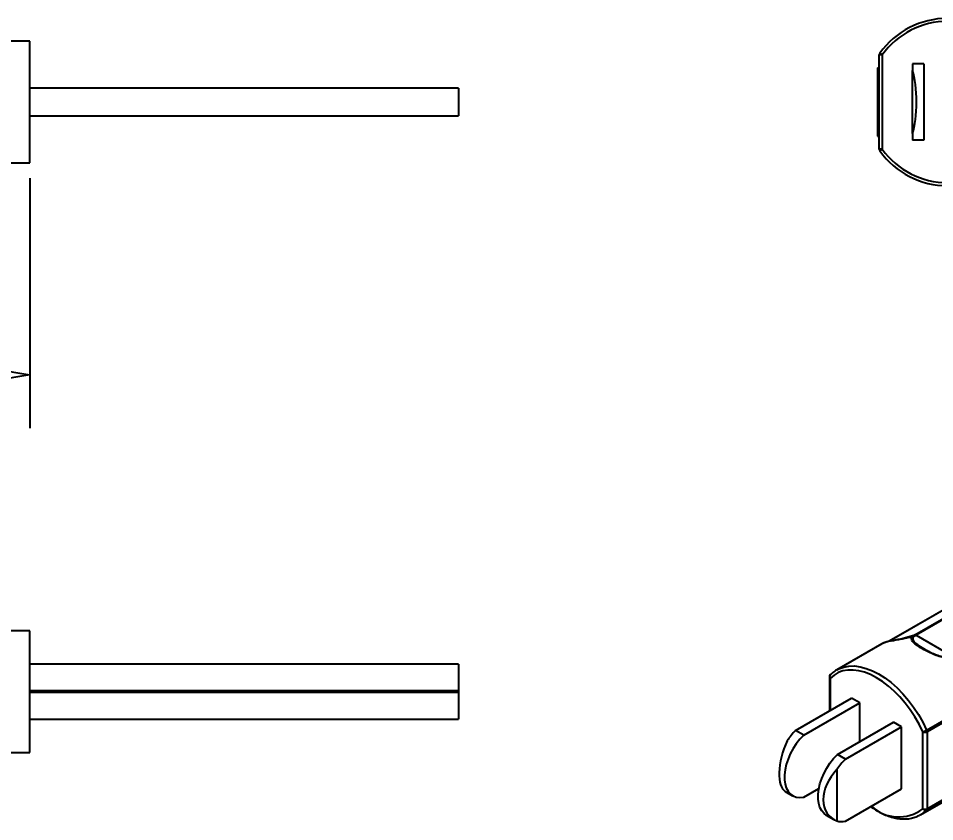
# Model space of a CAD drawing. Header units: millimetres. Extents: x 978 to 1917, y -47 to 489.
# Drawn here: x 1601.8 to 1662.1, y 49.3 to 102.1 of the extents above; entities that cross this region are included whole.
import ezdxf

# ---------------------------------------------------------------- set-up
doc = ezdxf.new("R2010")
doc.units = ezdxf.units.MM
doc.layers.get('0').update_dxf_attribs({"color": 8, "lineweight": 30})
doc.layers.get('Defpoints').update_dxf_attribs({"color": 6, "lineweight": 9})
doc.layers.add('Dimension', color=136, linetype='Continuous', lineweight=9)
doc.styles.get("Standard").update_dxf_attribs({"font": ''})
doc.styles.get('Standard').set_extended_font_data('Microsoft YaHei Light')
doc.dimstyles.new('DENGTEC', dxfattribs={"dimtxt": 3.5, "dimasz": 3, "dimexe": 3.5, "dimexo": 1, "dimgap": 0.5, "dimtad": 0, "dimzin": 0, "dimdsep": 46, "dimtxsty": 'Standard', "dimblk": 'CLOSEDBLANK', "dimcen": 1, "dimadec": 0, "dimazin": 3, "dimtfac": 1, "dimtofl": 0, "dimtmove": 0, "dimatfit": 3, "dimldrblk": 'CLOSEDBLANK', "dimfxl": 1, "dimtolj": 1, "dimtzin": 0, "dimarcsym": 0})

# ---------------------------------------------------------------- blocks, each defined once
blk = doc.blocks.new('_ClosedBlank')
at = {"color": 0, "linetype": 'ByBlock', "lineweight": -2}
for p, q in [((-1, 0.167), (0, 0)), ((-1, 0.167), (-1, -0.167)), ((0, 0), (-1, -0.167))]:
    blk.add_line(p, q, dxfattribs=at)
blk = doc.blocks.new('*D37')
at = {"layer": 'Defpoints', "color": 0, "lineweight": -3}
for p in [(1602.6, 92.623), (1577.8, 91.323), (1602.6, 78.69)]:
    blk.add_point(p, dxfattribs=at)
at = {"layer": 'Dimension', "color": 0, "lineweight": -2}
for p, q in [((1602.6, 91.623), (1602.6, 75.19)), ((1577.8, 90.323), (1577.8, 75.19)), ((1580.8, 78.69), (1584.19, 78.69)), ((1599.6, 78.69), (1596.209, 78.69))]:
    blk.add_line(p, q, dxfattribs=at)
at = {"layer": 'Dimension', "color": 0, "lineweight": -2, "xscale": 3, "yscale": 3, "zscale": 3, "rotation": 180}
blk.add_blockref('_ClosedBlank', (1577.8, 78.69), dxfattribs=at)
at = {"layer": 'Dimension', "color": 0, "lineweight": -2, "xscale": 3, "yscale": 3, "zscale": 3}
blk.add_blockref('_ClosedBlank', (1602.6, 78.69), dxfattribs=at)
at = {"layer": 'Dimension', "color": 0, "lineweight": -3, "insert": (1590.2, 78.69), "char_height": 3.5, "attachment_point": 5}
blk.add_mtext('\\A1;24.80', dxfattribs=at)

msp = doc.modelspace()

# ---------------------------------------------------------------- linework, layer by layer
at = {"color": 7, "linetype": 'Continuous', "lineweight": 25}
for p, q in [((1602.6, 100.623), (1601.1, 100.623)), ((1602.6, 96.623), (1602.6, 100.623)), ((1658.63, 99.722), (1658.43, 99.722)), ((1658.43, 93.525), (1658.43, 99.722)), ((1658.467, 99.839), (1658.63, 99.722)), ((1658.63, 99.722), (1658.63, 93.525)), ((1658.317, 98.873), (1658.317, 94.373)), ((1658.317, 98.873), (1658.43, 98.873)), ((1660.615, 99.123), (1660.615, 98.69)), ((1661.365, 99.123), (1660.615, 99.123)), ((1661.365, 99.123), (1661.365, 94.123)), ((1660.615, 94.556), (1660.615, 98.69)), ((1630.776, 97.523), (1602.6, 97.523)), ((1630.776, 97.523), (1630.776, 95.723)), ((1602.6, 92.623), (1602.6, 96.623)), ((1602.6, 95.723), (1630.776, 95.723)), ((1658.317, 94.373), (1658.43, 94.373)), ((1660.615, 94.556), (1660.615, 94.123)), ((1661.365, 94.123), (1660.615, 94.123)), ((1658.63, 93.525), (1658.43, 93.525)), ((1658.63, 93.525), (1658.467, 93.408)), ((1601.1, 92.623), (1602.6, 92.623)), ((1660.768, 61.595), (1666.852, 65.108)), ((1666.936, 65.091), (1660.852, 61.579)), ((1664.979, 64.583), (1659.093, 61.185)), ((1602.6, 61.873), (1598.6, 61.873)), ((1602.6, 53.873), (1602.6, 61.873)), ((1660.852, 61.579), (1663.201, 60.223)), ((1658.6, 61.01), (1655.645, 59.304)), ((1658.774, 61.088), (1658.601, 61.008)), ((1630.776, 59.685), (1602.6, 59.685)), ((1630.776, 59.685), (1630.776, 57.923)), ((1655.645, 59.304), (1655.699, 59.334)), ((1655.154, 58.826), (1655.154, 56.601)), ((1630.776, 57.923), (1602.6, 57.923)), ((1630.776, 57.823), (1602.6, 57.823)), ((1630.776, 57.923), (1630.776, 57.823)), ((1630.776, 57.823), (1630.776, 56.06)), ((1652.94, 55.323), (1656.617, 57.445)), ((1657.147, 57.139), (1656.617, 57.445)), ((1661.55, 55.345), (1664.928, 57.295)), ((1653.47, 55.017), (1657.147, 57.139)), ((1657.147, 54.584), (1657.147, 57.139)), ((1664.955, 57.184), (1661.577, 55.234)), ((1602.6, 56.06), (1630.776, 56.06)), ((1655.683, 53.739), (1659.36, 55.862)), ((1656.214, 53.433), (1659.89, 55.555)), ((1659.89, 55.555), (1659.36, 55.862)), ((1659.89, 51.473), (1659.89, 55.555)), ((1653.47, 55.017), (1652.94, 55.323)), ((1661.294, 50.174), (1661.294, 55.234)), ((1661.577, 55.234), (1661.577, 50.174)), ((1598.6, 53.873), (1602.6, 53.873)), ((1656.214, 53.433), (1655.683, 53.739)), ((1655.648, 52.753), (1655.648, 49.377)), ((1664.928, 52.044), (1661.55, 50.094)), ((1661.577, 50.174), (1664.955, 52.124)), ((1652.256, 51.315), (1652.743, 51.034)), ((1653.47, 50.934), (1654.464, 51.508)), ((1656.214, 49.35), (1659.89, 51.473)), ((1661.145, 49.777), (1664.099, 51.483)), ((1654.956, 49.756), (1655.444, 49.475)), ((1661.145, 49.777), (1661.091, 49.748))]:
    msp.add_line(p, q, dxfattribs=at)
at = {"color": 8, "linetype": 'Continuous', "lineweight": 25}
for p, q in [((1664.995, 64.59), (1659.1, 61.187)), ((1659.779, 61.318), (1660.768, 61.595)), ((1655.213, 58.744), (1655.213, 56.635))]:
    msp.add_line(p, q, dxfattribs=at)
at = {"color": 7, "linetype": 'Continuous', "lineweight": 25, "flags": 128}
for points in [[(1661.294, 55.234), (1661.047, 55.731), (1660.77, 56.214), (1660.464, 56.677), (1660.134, 57.116), (1659.784, 57.526), (1659.416, 57.902), (1659.036, 58.24), (1658.647, 58.536), (1658.254, 58.787), (1657.86, 58.99), (1657.471, 59.143), (1657.091, 59.244), (1656.723, 59.293), (1656.373, 59.288), (1656.043, 59.23), (1655.737, 59.119), (1655.46, 58.956), (1655.213, 58.744)], [(1653.47, 55.017), (1653.218, 54.749), (1652.984, 54.451), (1652.773, 54.128), (1652.589, 53.788), (1652.438, 53.438), (1652.321, 53.085), (1652.242, 52.737), (1652.202, 52.401), (1652.202, 52.085), (1652.242, 51.796), (1652.321, 51.54), (1652.438, 51.321), (1652.589, 51.146), (1652.773, 51.017), (1652.984, 50.938), (1653.218, 50.91), (1653.47, 50.934)], [(1654.956, 49.756), (1654.803, 49.868), (1654.651, 50.044), (1654.535, 50.262), (1654.455, 50.519), (1654.415, 50.808), (1654.415, 51.124), (1654.455, 51.459), (1654.535, 51.807), (1654.651, 52.16), (1654.803, 52.51), (1654.986, 52.85), (1655.197, 53.173), (1655.431, 53.471), (1655.683, 53.739)]]:
    msp.add_lwpolyline(points, dxfattribs=at)
at = {"color": 8, "linetype": 'Continuous', "lineweight": 25, "flags": 128}
for points in [[(1655.699, 59.334), (1655.784, 59.376), (1656.101, 59.491), (1656.443, 59.552), (1656.807, 59.557), (1657.188, 59.507), (1657.583, 59.401), (1657.987, 59.243), (1658.395, 59.032), (1658.803, 58.771), (1659.207, 58.464), (1659.602, 58.113), (1659.983, 57.723), (1660.347, 57.298), (1660.689, 56.843), (1661.006, 56.362), (1661.294, 55.86), (1661.55, 55.345)], [(1661.55, 50.094), (1661.294, 49.874), (1661.145, 49.777)]]:
    msp.add_lwpolyline(points, dxfattribs=at)
at = {"color": 7, "linetype": 'Continuous', "lineweight": 25}
for centre, radius, start, end in [((1662.93, 96.623), 5.5, 35.77483, 144.22517), ((1662.93, 96.623), 5.3, 35.77483, 144.22517), ((1658.63, 99.722), 0.2, 144.22517, 180), ((1658.63, 93.525), 0.2, 180, 215.77483), ((1662.93, 96.623), 5.5, 215.77483, 324.22517), ((1662.93, 96.623), 5.3, 215.77483, 324.22517), ((1660.654, 61.422), 0.106, 55.24389, 102.64768), ((1660.635, 61.487), 0.0393, 56.94183, 96.66908), ((1660.654, 61.337), 0.183, 70.64175, 89.19009), ((1660.79, 61.486), 0.112, 56.36032, 101.53124), ((1658.85, 60.955), 0.153, 108.20043, 119.38542), ((1659.219, 61.104), 0.109, 82.83484, 100.86344), ((1661.105, 60.702), 0.142, 84.83771, 116.51991), ((1661.594, 60.464), 0.112, 96.03828, 129.20431), ((1655.354, 58.826), 0.2, 135.7161, 180), ((1655.849, 52.328), 4.175, 134.16899, 146.33228), ((1660.942, 56.399), 1.217, 286.81909, 299.98995), ((1661.436, 55.507), 0.307, 242.60967, 297.39033), ((1661.305, 55.227), 0.272, 1.43952, 25.62375), ((1659.123, 50.438), 4.175, 134.16899, 146.33228), ((1661.436, 50.447), 0.307, 242.60967, 297.39033), ((1661.468, 50.281), 0.204, 211.61694, 293.66833), ((1661.464, 50.167), 0.113, 319.67192, 3.46522), ((1655.982, 50.438), 1.112, 252.50733, 282.01696)]:
    msp.add_arc(centre, radius, start, end, dxfattribs=at)
at = {"color": 8, "linetype": 'Continuous', "lineweight": 25}
for centre, radius, start, end in [((1659.219, 61.104), 0.108, 101.05762, 121.96548), ((1655.254, 58.836), 0.101, 185.6948, 245.62534), ((1655.349, 58.856), 0.176, 141.48634, 219.43141), ((1659.706, 52.247), 2.611, 226.97329, 307.4508)]:
    msp.add_arc(centre, radius, start, end, dxfattribs=at)
at = {"color": 7, "linetype": 'Continuous', "lineweight": 25}
for centre, major_axis, ratio, start_param, end_param in [((1660.176, 96.623), (0, 2.636), 0.267949, 3.811168, 5.61361), ((1660.338, 63.509), (0.313, 2.069), 0.698287, 3.554005, 3.64994), ((1660.338, 63.509), (0.158, 2.093), 0.715172, 3.499767, 3.595702), ((1653.221, 53.802), (0.888, 2.522), 0.410779, 1.378153, 3.064853), ((1657.115, 51.554), (1.992, 1.822), 0.697943, 1.672166, 3.474608)]:
    msp.add_ellipse(centre, major_axis=major_axis, ratio=ratio, start_param=start_param, end_param=end_param, dxfattribs=at)
for points, knots in [([(1660.656, 61.52), (1660.528, 61.469), (1660.385, 61.43), (1660.106, 61.367), (1659.968, 61.342), (1659.583, 61.276), (1659.355, 61.239), (1659.162, 61.196)], [0, 0, 0, 0, 0.25, 0.25, 0.5, 0.5, 1, 1, 1, 1]), ([(1659.232, 61.212), (1659.413, 61.253), (1659.624, 61.289), (1659.983, 61.355), (1660.111, 61.379), (1660.373, 61.44), (1660.508, 61.477), (1660.63, 61.526)], [0, 0, 0, 0, 0.5, 0.5, 0.75, 0.75, 1, 1, 1, 1]), ([(1661.041, 60.829), (1660.951, 60.887), (1660.869, 60.943), (1660.727, 61.056), (1660.668, 61.111), (1660.583, 61.221), (1660.556, 61.278), (1660.558, 61.396), (1660.588, 61.458), (1660.656, 61.52)], [0, 0, 0, 0, 0.25, 0.25, 0.5, 0.5, 0.75, 0.75, 1, 1, 1, 1]), ([(1660.714, 61.51), (1660.652, 61.45), (1660.629, 61.389), (1660.637, 61.276), (1660.667, 61.221), (1660.755, 61.114), (1660.815, 61.06), (1660.953, 60.953), (1661.031, 60.899), (1661.118, 60.844)], [0, 0, 0, 0, 0.25, 0.25, 0.5, 0.5, 0.75, 0.75, 1, 1, 1, 1]), ([(1658.801, 61.097), (1658.755, 61.081), (1658.686, 61.057), (1658.639, 61.028), (1658.623, 61.018)], [0, 0, 0, 0, 0.663693, 1, 1, 1, 1]), ([(1659.198, 61.21), (1659.178, 61.206), (1659.072, 61.183), (1658.95, 61.151), (1658.865, 61.12), (1658.84, 61.111)], [0, 0, 0, 0, 0.143621, 0.747222, 1, 1, 1, 1]), ([(1663.099, 60.11), (1662.971, 60.082), (1662.826, 60.086), (1662.542, 60.131), (1662.4, 60.172), (1661.999, 60.311), (1661.749, 60.432), (1661.524, 60.551)], [0, 0, 0, 0, 0.25, 0.25, 0.5, 0.5, 1, 1, 1, 1]), ([(1661.582, 60.575), (1661.795, 60.463), (1662.028, 60.35), (1662.406, 60.217), (1662.539, 60.177), (1662.807, 60.132), (1662.946, 60.125), (1663.068, 60.151)], [0, 0, 0, 0, 0.5, 0.5, 0.75, 0.75, 1, 1, 1, 1]), ([(1655.706, 59.331), (1655.642, 59.297), (1655.487, 59.214), (1655.328, 59.082), (1655.232, 58.986), (1655.211, 58.966)], [0, 0, 0, 0, 0.349573, 0.858978, 1, 1, 1, 1]), ([(1657.877, 50.31), (1657.982, 50.238), (1658.213, 50.08), (1658.572, 49.885), (1658.949, 49.718), (1659.322, 49.598), (1659.688, 49.522), (1660.043, 49.495), (1660.383, 49.514), (1660.702, 49.583), (1660.937, 49.663), (1661.056, 49.733), (1661.084, 49.75)], [0, 0, 0, 0, 0.093513, 0.203537, 0.313645, 0.423732, 0.533629, 0.643096, 0.751855, 0.859677, 0.966522, 1, 1, 1, 1])]:
    msp.add_open_spline(points, degree=3, knots=knots, dxfattribs=at)
for points in [[(1659.162, 61.196), (1659.01, 61.163), (1658.879, 61.126), (1658.774, 61.088)], [(1661.118, 60.844), (1661.256, 60.755), (1661.412, 60.665), (1661.582, 60.575)], [(1661.524, 60.551), (1661.346, 60.645), (1661.184, 60.738), (1661.041, 60.829)]]:
    msp.add_open_spline(points, degree=3, dxfattribs=at)

# ---------------------------------------------------------------- dimensions: what is measured, and where the dimension line sits
at = {"layer": 'Dimension', "lineweight": -3}
dim = msp.add_linear_dim(base=(1602.6, 78.69), p1=(1577.8, 91.323), p2=(1602.6, 92.623), dimstyle='DENGTEC', dxfattribs=at)
dim.commit()
dim.dimension.update_dxf_attribs({"geometry": '*D37', "text_midpoint": (1590.2, 78.69)})

doc.saveas('drawing.dxf')
